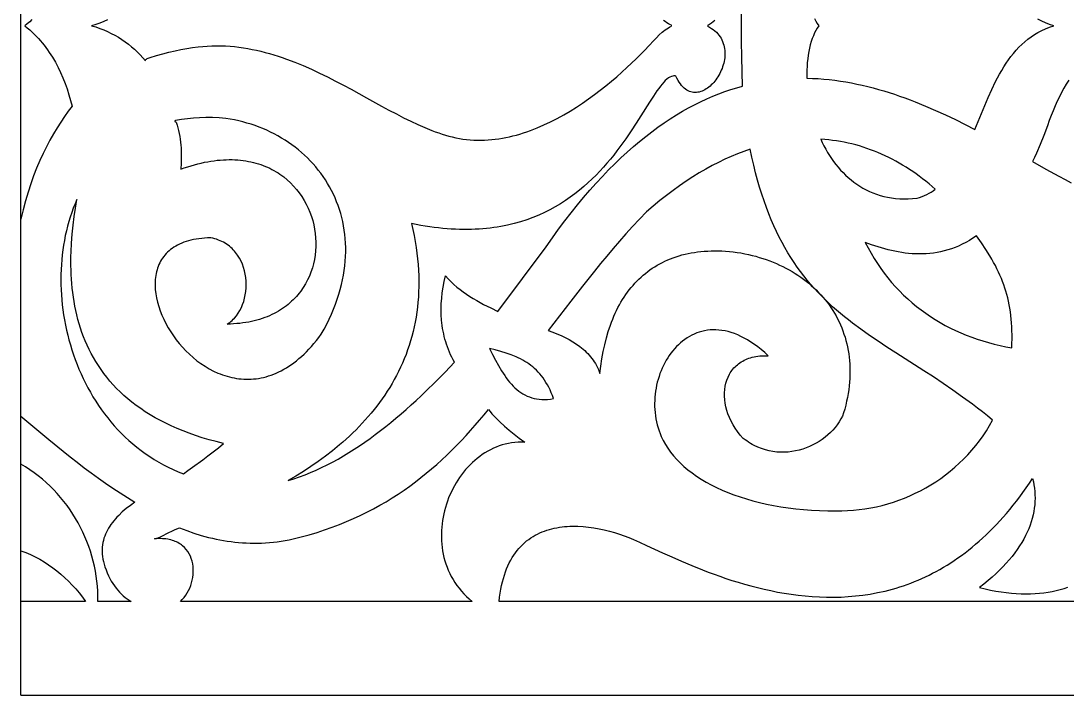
# Model space of a CAD drawing. Extents: x -52 to 65, y -44 to -4.
# Drawn here: x -51.91 to -20.89, y -44.13 to -24.14 of the extents above; entities that cross this region are included whole.
import ezdxf

# ---------------------------------------------------------------- set-up
doc = ezdxf.new("R2010")
doc.units = 0
doc.header["$MEASUREMENT"] = 0
doc.layers.get('0').update_dxf_attribs({"linetype": 'CONTINUOUS'})
doc.layers.add('LAYER_1', color=18, linetype='CONTINUOUS')

msp = doc.modelspace()

# ---------------------------------------------------------------- linework, layer by layer
msp.add_line((-51.907, -44.134), (-51.907, -4.148))
at = {"layer": 'LAYER_1'}
for points in [[(-51.58, -24.101), (-51.647, -24.163), (-51.717, -24.224), (-51.789, -24.284), (-51.717, -24.345), (-51.647, -24.406), (-51.58, -24.468), (-51.514, -24.531), (-51.451, -24.596), (-51.39, -24.661), (-51.331, -24.727), (-51.274, -24.794), (-51.219, -24.863), (-51.166, -24.932), (-51.115, -25.002), (-51.065, -25.073), (-50.971, -25.218), (-50.884, -25.366), (-50.804, -25.518), (-50.729, -25.674), (-50.66, -25.832), (-50.596, -25.994), (-50.538, -26.159), (-50.483, -26.328), (-50.433, -26.499), (-50.387, -26.673), (-50.502, -26.822), (-50.615, -26.978), (-50.727, -27.141), (-50.836, -27.312), (-50.944, -27.49), (-51.05, -27.676), (-51.152, -27.87), (-51.252, -28.072), (-51.348, -28.283), (-51.441, -28.503), (-51.53, -28.731), (-51.615, -28.969), (-51.695, -29.216), (-51.771, -29.473), (-51.841, -29.74), (-51.907, -30.017), (-51.907, -18.552)], [(-31.331, -24.133), (-31.38, -24.172), (-31.432, -24.209), (-31.488, -24.244), (-31.549, -24.276), (-31.532, -24.284), (-31.549, -24.293), (-31.549, -24.293), (-31.488, -24.326), (-31.432, -24.361), (-31.38, -24.398), (-31.331, -24.437), (-31.287, -24.478), (-31.247, -24.52), (-31.21, -24.565), (-31.177, -24.61), (-31.148, -24.657), (-31.122, -24.706), (-31.1, -24.755), (-31.081, -24.806), (-31.065, -24.857), (-31.053, -24.909), (-31.044, -24.962), (-31.037, -25.016), (-31.034, -25.069), (-31.033, -25.124), (-31.035, -25.178), (-31.04, -25.232), (-31.047, -25.286), (-31.057, -25.34), (-31.069, -25.394), (-31.083, -25.447), (-31.1, -25.499), (-31.119, -25.551), (-31.139, -25.602), (-31.162, -25.652), (-31.186, -25.701), (-31.212, -25.749), (-31.24, -25.795), (-31.27, -25.84), (-31.3, -25.883), (-31.332, -25.925), (-31.366, -25.965), (-31.401, -26.003), (-31.436, -26.039), (-31.473, -26.073), (-31.511, -26.104), (-31.549, -26.133), (-31.588, -26.159), (-31.628, -26.183), (-31.669, -26.204), (-31.71, -26.222), (-31.751, -26.237), (-31.792, -26.249), (-31.834, -26.257), (-31.876, -26.262), (-31.918, -26.263), (-31.96, -26.261), (-32.001, -26.255), (-32.043, -26.245), (-32.084, -26.232), (-32.124, -26.213), (-32.164, -26.191), (-32.204, -26.164), (-32.243, -26.133), (-32.281, -26.097), (-32.318, -26.056), (-32.354, -26.011), (-32.389, -25.96), (-32.423, -25.904), (-32.455, -25.843), (-32.486, -25.777), (-32.508, -25.773), (-32.53, -25.772), (-32.552, -25.772), (-32.574, -25.775), (-32.618, -25.786), (-32.663, -25.806), (-32.708, -25.833), (-32.754, -25.868), (-32.8, -25.909), (-32.848, -25.957), (-32.896, -26.012), (-32.945, -26.073), (-32.996, -26.14), (-33.047, -26.212), (-33.155, -26.372), (-33.27, -26.55), (-33.522, -26.954), (-33.661, -27.173), (-33.811, -27.402), (-33.971, -27.638), (-34.056, -27.757), (-34.144, -27.877), (-34.235, -27.998), (-34.33, -28.118), (-34.427, -28.239), (-34.529, -28.359), (-34.634, -28.478), (-34.743, -28.596), (-34.855, -28.713), (-34.972, -28.828), (-35.093, -28.941), (-35.218, -29.052), (-35.348, -29.16), (-35.481, -29.266), (-35.62, -29.368), (-35.763, -29.467), (-35.911, -29.562), (-36.064, -29.653), (-36.222, -29.739), (-36.385, -29.821), (-36.553, -29.898), (-36.727, -29.969), (-36.906, -30.035), (-37.091, -30.095), (-37.281, -30.149), (-37.477, -30.197), (-37.679, -30.237), (-37.783, -30.255), (-37.888, -30.271), (-37.994, -30.285), (-38.102, -30.297), (-38.212, -30.307), (-38.323, -30.315), (-38.435, -30.321), (-38.55, -30.326), (-38.666, -30.328), (-38.783, -30.328), (-38.902, -30.326), (-39.023, -30.321), (-39.146, -30.315), (-39.27, -30.306), (-39.396, -30.295), (-39.524, -30.281), (-39.653, -30.265), (-39.784, -30.247), (-39.917, -30.226), (-40.052, -30.203), (-40.188, -30.178), (-40.327, -30.149), (-40.286, -30.33), (-40.249, -30.508), (-40.217, -30.685), (-40.189, -30.859), (-40.166, -31.031), (-40.146, -31.2), (-40.131, -31.368), (-40.12, -31.533), (-40.112, -31.697), (-40.109, -31.858), (-40.11, -32.017), (-40.114, -32.174), (-40.122, -32.329), (-40.134, -32.482), (-40.15, -32.633), (-40.169, -32.781), (-40.191, -32.928), (-40.217, -33.073), (-40.246, -33.215), (-40.279, -33.356), (-40.315, -33.495), (-40.353, -33.632), (-40.395, -33.767), (-40.44, -33.899), (-40.488, -34.03), (-40.539, -34.159), (-40.593, -34.287), (-40.65, -34.412), (-40.709, -34.535), (-40.771, -34.657), (-40.835, -34.777), (-40.902, -34.894), (-40.971, -35.01), (-41.043, -35.125), (-41.117, -35.237), (-41.193, -35.348), (-41.272, -35.457), (-41.352, -35.564), (-41.435, -35.669), (-41.52, -35.773), (-41.606, -35.875), (-41.695, -35.975), (-41.785, -36.073), (-41.877, -36.17), (-41.97, -36.265), (-42.065, -36.359), (-42.162, -36.451), (-42.26, -36.541), (-42.36, -36.63), (-42.461, -36.717), (-42.667, -36.886), (-42.877, -37.049), (-43.091, -37.206), (-43.309, -37.357), (-43.53, -37.501), (-43.753, -37.64), (-43.978, -37.773), (-43.812, -37.721), (-43.647, -37.664), (-43.482, -37.602), (-43.318, -37.535), (-43.154, -37.463), (-42.991, -37.387), (-42.828, -37.307), (-42.666, -37.222), (-42.505, -37.133), (-42.345, -37.04), (-42.185, -36.943), (-42.026, -36.842), (-41.868, -36.738), (-41.711, -36.631), (-41.555, -36.52), (-41.399, -36.406), (-41.244, -36.289), (-41.091, -36.169), (-40.938, -36.046), (-40.786, -35.921), (-40.636, -35.793), (-40.486, -35.663), (-40.338, -35.531), (-40.19, -35.397), (-40.044, -35.261), (-39.898, -35.123), (-39.612, -34.842), (-39.33, -34.556), (-39.053, -34.265), (-39.093, -34.19), (-39.13, -34.115), (-39.166, -34.039), (-39.199, -33.963), (-39.23, -33.886), (-39.259, -33.809), (-39.286, -33.731), (-39.31, -33.653), (-39.333, -33.575), (-39.353, -33.496), (-39.371, -33.417), (-39.388, -33.338), (-39.402, -33.258), (-39.414, -33.178), (-39.433, -33.017), (-39.443, -32.856), (-39.447, -32.693), (-39.442, -32.529), (-39.431, -32.365), (-39.412, -32.2), (-39.387, -32.034), (-39.355, -31.868), (-39.316, -31.702), (-39.236, -31.791), (-39.153, -31.875), (-39.066, -31.956), (-38.977, -32.033), (-38.884, -32.107), (-38.79, -32.177), (-38.693, -32.245), (-38.594, -32.309), (-38.494, -32.372), (-38.392, -32.432), (-38.186, -32.546), (-37.978, -32.653), (-37.77, -32.756), (-37.036, -31.78), (-36.335, -30.836), (-36.149, -30.571), (-35.963, -30.315), (-35.777, -30.067), (-35.592, -29.828), (-35.407, -29.597), (-35.221, -29.374), (-35.036, -29.159), (-34.852, -28.952), (-34.667, -28.752), (-34.483, -28.561), (-34.299, -28.377), (-34.115, -28.2), (-33.931, -28.031), (-33.748, -27.869), (-33.565, -27.714), (-33.382, -27.567), (-33.199, -27.426), (-33.017, -27.292), (-32.835, -27.165), (-32.654, -27.044), (-32.473, -26.93), (-32.292, -26.822), (-32.112, -26.72), (-31.932, -26.625), (-31.752, -26.536), (-31.573, -26.452), (-31.394, -26.375), (-31.216, -26.303), (-31.038, -26.237), (-30.861, -26.176), (-30.684, -26.121), (-30.508, -26.071), (-30.522, -25.652), (-30.533, -25.21), (-30.54, -24.751), (-30.543, -24.285), (-30.54, -23.819)], [(-49.336, -24.113), (-49.45, -24.162), (-49.567, -24.207), (-49.687, -24.248), (-49.81, -24.284), (-49.687, -24.321), (-49.567, -24.362), (-49.45, -24.407), (-49.336, -24.456), (-49.226, -24.509), (-49.118, -24.566), (-49.014, -24.627), (-48.913, -24.691), (-48.815, -24.759), (-48.72, -24.83), (-48.628, -24.905), (-48.54, -24.983), (-48.454, -25.064), (-48.372, -25.148), (-48.293, -25.235), (-48.216, -25.325), (-48.22, -25.318), (-48.221, -25.311), (-48.22, -25.304), (-48.217, -25.297), (-48.205, -25.284), (-48.186, -25.272), (-48.163, -25.26), (-48.135, -25.248), (-48.072, -25.226), (-47.885, -25.166), (-47.7, -25.113), (-47.518, -25.066), (-47.338, -25.025), (-47.161, -24.989), (-46.988, -24.959), (-46.818, -24.933), (-46.653, -24.912), (-46.516, -24.897), (-46.38, -24.887), (-46.244, -24.88), (-46.109, -24.878), (-45.974, -24.879), (-45.84, -24.884), (-45.707, -24.893), (-45.574, -24.904), (-45.442, -24.919), (-45.311, -24.938), (-45.18, -24.959), (-45.05, -24.984), (-44.921, -25.011), (-44.792, -25.041), (-44.664, -25.073), (-44.536, -25.108), (-44.409, -25.146), (-44.283, -25.186), (-44.157, -25.228), (-44.032, -25.272), (-43.784, -25.366), (-43.538, -25.467), (-43.294, -25.574), (-43.054, -25.686), (-42.815, -25.803), (-42.579, -25.923), (-42.345, -26.045), (-42.114, -26.169), (-41.658, -26.419), (-41.212, -26.665), (-40.993, -26.784), (-40.775, -26.899), (-40.56, -27.01), (-40.348, -27.115), (-40.137, -27.214), (-39.929, -27.306), (-39.723, -27.39), (-39.621, -27.428), (-39.519, -27.464), (-39.418, -27.498), (-39.318, -27.529), (-39.218, -27.557), (-39.118, -27.583), (-39.012, -27.607), (-38.905, -27.627), (-38.799, -27.644), (-38.692, -27.658), (-38.585, -27.668), (-38.479, -27.675), (-38.372, -27.678), (-38.266, -27.679), (-38.16, -27.676), (-38.054, -27.67), (-37.948, -27.661), (-37.842, -27.65), (-37.737, -27.635), (-37.631, -27.618), (-37.527, -27.599), (-37.422, -27.576), (-37.318, -27.551), (-37.214, -27.524), (-37.11, -27.495), (-37.007, -27.463), (-36.904, -27.428), (-36.802, -27.392), (-36.701, -27.354), (-36.599, -27.313), (-36.399, -27.227), (-36.201, -27.133), (-36.005, -27.033), (-35.812, -26.926), (-35.623, -26.815), (-35.436, -26.698), (-35.253, -26.577), (-35.074, -26.453), (-34.899, -26.325), (-34.727, -26.195), (-34.561, -26.063), (-34.398, -25.929), (-34.24, -25.795), (-34.088, -25.66), (-33.94, -25.526), (-33.798, -25.393), (-33.662, -25.261), (-33.531, -25.132), (-33.406, -25.005), (-33.287, -24.881), (-33.142, -24.723), (-33.063, -24.64), (-32.98, -24.557), (-32.894, -24.478), (-32.849, -24.442), (-32.804, -24.407), (-32.757, -24.375), (-32.71, -24.346), (-32.662, -24.321), (-32.613, -24.299), (-32.613, -24.295), (-32.631, -24.284), (-32.613, -24.276), (-32.613, -24.27), (-32.662, -24.249), (-32.71, -24.223), (-32.757, -24.194), (-32.804, -24.162), (-32.849, -24.127)], [(-28.374, -24.071), (-28.335, -24.147), (-28.294, -24.218), (-28.249, -24.284), (-28.294, -24.351), (-28.335, -24.422), (-28.374, -24.499), (-28.41, -24.58), (-28.443, -24.666), (-28.473, -24.756), (-28.5, -24.85), (-28.524, -24.948), (-28.545, -25.049), (-28.563, -25.154), (-28.578, -25.262), (-28.589, -25.373), (-28.598, -25.486), (-28.603, -25.602), (-28.604, -25.719), (-28.603, -25.839), (-28.435, -25.844), (-28.268, -25.853), (-28.102, -25.865), (-27.937, -25.882), (-27.772, -25.901), (-27.608, -25.924), (-27.444, -25.95), (-27.282, -25.98), (-27.12, -26.012), (-26.959, -26.048), (-26.798, -26.086), (-26.639, -26.127), (-26.48, -26.17), (-26.322, -26.217), (-26.164, -26.265), (-26.008, -26.316), (-25.852, -26.369), (-25.697, -26.424), (-25.544, -26.482), (-25.39, -26.541), (-25.087, -26.664), (-24.787, -26.794), (-24.491, -26.929), (-24.199, -27.069), (-23.91, -27.213), (-23.626, -27.36), (-23.428, -26.884), (-23.328, -26.645), (-23.226, -26.407), (-23.119, -26.172), (-23.007, -25.941), (-22.949, -25.829), (-22.889, -25.718), (-22.826, -25.609), (-22.762, -25.502), (-22.695, -25.398), (-22.625, -25.297), (-22.553, -25.198), (-22.477, -25.103), (-22.399, -25.011), (-22.318, -24.923), (-22.233, -24.838), (-22.144, -24.758), (-22.051, -24.681), (-21.955, -24.61), (-21.854, -24.542), (-21.75, -24.48), (-21.64, -24.423), (-21.526, -24.371), (-21.407, -24.325), (-21.284, -24.284), (-21.407, -24.244), (-21.526, -24.198), (-21.64, -24.146), (-21.75, -24.089)], [(-20.839, -25.899), (-20.91, -26.016), (-20.98, -26.137), (-21.048, -26.262), (-21.114, -26.391), (-21.178, -26.524), (-21.24, -26.662), (-21.301, -26.803), (-21.36, -26.948), (-21.417, -27.097), (-21.472, -27.25), (-21.578, -27.536), (-21.686, -27.808), (-21.796, -28.067), (-21.852, -28.191), (-21.909, -28.312), (-21.515, -28.535), (-21.132, -28.746), (-20.946, -28.846), (-20.762, -28.942)], [(-0.611, -41.357), (-37.727, -41.357), (-37.713, -41.233), (-37.697, -41.113), (-37.677, -40.997), (-37.655, -40.885), (-37.63, -40.778), (-37.602, -40.674), (-37.572, -40.574), (-37.539, -40.479), (-37.504, -40.387), (-37.466, -40.299), (-37.426, -40.215), (-37.384, -40.134), (-37.339, -40.057), (-37.292, -39.984), (-37.244, -39.914), (-37.193, -39.847), (-37.14, -39.784), (-37.086, -39.724), (-37.029, -39.668), (-36.971, -39.614), (-36.912, -39.564), (-36.85, -39.517), (-36.787, -39.473), (-36.723, -39.432), (-36.658, -39.394), (-36.591, -39.358), (-36.522, -39.325), (-36.453, -39.296), (-36.382, -39.268), (-36.311, -39.244), (-36.238, -39.221), (-36.165, -39.202), (-36.091, -39.185), (-36.016, -39.17), (-35.94, -39.157), (-35.863, -39.147), (-35.786, -39.138), (-35.709, -39.132), (-35.631, -39.128), (-35.553, -39.126), (-35.396, -39.128), (-35.238, -39.137), (-35.08, -39.153), (-34.922, -39.175), (-34.765, -39.202), (-34.61, -39.236), (-34.457, -39.274), (-34.307, -39.316), (-34.16, -39.362), (-34.016, -39.412), (-33.877, -39.464), (-33.743, -39.52), (-33.561, -39.6), (-33.356, -39.694), (-32.879, -39.914), (-32.61, -40.036), (-32.322, -40.163), (-32.016, -40.292), (-31.694, -40.421), (-31.527, -40.486), (-31.356, -40.549), (-31.182, -40.611), (-31.004, -40.672), (-30.823, -40.731), (-30.638, -40.789), (-30.451, -40.844), (-30.261, -40.897), (-30.068, -40.946), (-29.872, -40.993), (-29.674, -41.037), (-29.474, -41.077), (-29.271, -41.113), (-29.067, -41.145), (-28.86, -41.172), (-28.652, -41.194), (-28.442, -41.212), (-28.231, -41.224), (-28.018, -41.231), (-27.804, -41.231), (-27.59, -41.226), (-27.374, -41.214), (-27.157, -41.195), (-26.94, -41.17), (-26.722, -41.137), (-26.504, -41.096), (-26.286, -41.048), (-26.177, -41.02), (-26.068, -40.991), (-25.959, -40.96), (-25.85, -40.926), (-25.741, -40.89), (-25.632, -40.852), (-25.523, -40.812), (-25.414, -40.77), (-25.306, -40.725), (-25.197, -40.677), (-25.089, -40.628), (-24.981, -40.576), (-24.873, -40.521), (-24.765, -40.464), (-24.658, -40.405), (-24.55, -40.343), (-24.444, -40.278), (-24.337, -40.211), (-24.231, -40.141), (-24.124, -40.068), (-24.019, -39.992), (-23.913, -39.914), (-23.809, -39.833), (-23.704, -39.749), (-23.6, -39.662), (-23.496, -39.572), (-23.393, -39.48), (-23.29, -39.384), (-23.188, -39.285), (-23.086, -39.183), (-22.984, -39.078), (-22.884, -38.97), (-22.783, -38.859), (-22.684, -38.745), (-22.585, -38.627), (-22.486, -38.506), (-22.388, -38.382), (-22.291, -38.254), (-22.195, -38.123), (-22.099, -37.989), (-22.004, -37.851), (-21.909, -37.709), (-21.887, -37.805), (-21.869, -37.901), (-21.855, -37.998), (-21.845, -38.096), (-21.839, -38.194), (-21.837, -38.292), (-21.84, -38.391), (-21.847, -38.491), (-21.859, -38.591), (-21.875, -38.691), (-21.895, -38.792), (-21.92, -38.893), (-21.95, -38.995), (-21.985, -39.097), (-22.024, -39.199), (-22.068, -39.301), (-22.117, -39.403), (-22.171, -39.506), (-22.23, -39.609), (-22.294, -39.711), (-22.363, -39.814), (-22.438, -39.917), (-22.518, -40.02), (-22.603, -40.123), (-22.693, -40.226), (-22.789, -40.329), (-22.89, -40.432), (-22.997, -40.535), (-23.109, -40.637), (-23.227, -40.739), (-23.351, -40.841), (-23.481, -40.943), (-23.317, -40.983), (-23.156, -41.018), (-22.998, -41.048), (-22.842, -41.073), (-22.69, -41.094), (-22.54, -41.11), (-22.393, -41.122), (-22.249, -41.129), (-22.109, -41.132), (-21.971, -41.13), (-21.836, -41.125), (-21.704, -41.115), (-21.575, -41.101), (-21.449, -41.083), (-21.327, -41.061), (-21.208, -41.035), (-21.091, -41.005), (-20.978, -40.972), (-20.869, -40.935)], [(-51.907, -44.134), (64.546, -44.134)]]:
    msp.add_lwpolyline(points, dxfattribs=at)
for points in [[(-47.305, -27.144), (-47.278, -27.228), (-47.253, -27.311), (-47.231, -27.395), (-47.212, -27.48), (-47.196, -27.565), (-47.183, -27.65), (-47.172, -27.736), (-47.164, -27.822), (-47.158, -27.909), (-47.154, -27.997), (-47.152, -28.174), (-47.158, -28.355), (-47.17, -28.54), (-47.065, -28.502), (-46.961, -28.467), (-46.859, -28.435), (-46.757, -28.406), (-46.658, -28.379), (-46.559, -28.355), (-46.462, -28.334), (-46.366, -28.315), (-46.271, -28.299), (-46.177, -28.286), (-46.085, -28.274), (-45.995, -28.266), (-45.905, -28.259), (-45.817, -28.256), (-45.73, -28.254), (-45.645, -28.255), (-45.561, -28.258), (-45.478, -28.263), (-45.397, -28.27), (-45.317, -28.28), (-45.238, -28.291), (-45.161, -28.305), (-45.085, -28.32), (-45.011, -28.338), (-44.938, -28.357), (-44.866, -28.379), (-44.796, -28.402), (-44.727, -28.427), (-44.659, -28.454), (-44.593, -28.482), (-44.528, -28.512), (-44.465, -28.544), (-44.403, -28.578), (-44.343, -28.613), (-44.284, -28.649), (-44.227, -28.687), (-44.116, -28.767), (-44.011, -28.853), (-43.913, -28.944), (-43.82, -29.039), (-43.733, -29.14), (-43.652, -29.244), (-43.577, -29.352), (-43.508, -29.464), (-43.445, -29.578), (-43.389, -29.696), (-43.338, -29.816), (-43.294, -29.939), (-43.256, -30.063), (-43.225, -30.189), (-43.199, -30.316), (-43.181, -30.444), (-43.168, -30.573), (-43.162, -30.702), (-43.163, -30.831), (-43.17, -30.96), (-43.184, -31.088), (-43.205, -31.215), (-43.232, -31.341), (-43.266, -31.465), (-43.306, -31.587), (-43.354, -31.707), (-43.408, -31.824), (-43.469, -31.939), (-43.537, -32.05), (-43.612, -32.157), (-43.652, -32.21), (-43.694, -32.261), (-43.738, -32.311), (-43.783, -32.36), (-43.83, -32.409), (-43.879, -32.455), (-43.93, -32.501), (-43.982, -32.546), (-44.037, -32.589), (-44.093, -32.63), (-44.151, -32.671), (-44.21, -32.71), (-44.272, -32.748), (-44.335, -32.784), (-44.4, -32.818), (-44.467, -32.851), (-44.536, -32.883), (-44.607, -32.912), (-44.679, -32.94), (-44.753, -32.967), (-44.83, -32.991), (-44.908, -33.014), (-44.987, -33.035), (-45.069, -33.054), (-45.153, -33.071), (-45.238, -33.086), (-45.326, -33.099), (-45.415, -33.11), (-45.506, -33.118), (-45.599, -33.125), (-45.694, -33.13), (-45.791, -33.132), (-45.752, -33.107), (-45.715, -33.08), (-45.678, -33.052), (-45.644, -33.021), (-45.61, -32.989), (-45.578, -32.956), (-45.518, -32.885), (-45.463, -32.808), (-45.414, -32.726), (-45.37, -32.64), (-45.332, -32.551), (-45.3, -32.457), (-45.274, -32.361), (-45.253, -32.263), (-45.238, -32.163), (-45.229, -32.061), (-45.227, -31.959), (-45.23, -31.856), (-45.239, -31.754), (-45.255, -31.652), (-45.277, -31.552), (-45.305, -31.454), (-45.34, -31.357), (-45.381, -31.264), (-45.428, -31.174), (-45.483, -31.088), (-45.512, -31.047), (-45.543, -31.007), (-45.576, -30.967), (-45.611, -30.93), (-45.647, -30.893), (-45.685, -30.858), (-45.725, -30.825), (-45.766, -30.793), (-45.81, -30.763), (-45.855, -30.734), (-45.901, -30.707), (-45.95, -30.682), (-46, -30.659), (-46.052, -30.638), (-46.105, -30.618), (-46.161, -30.601), (-46.218, -30.586), (-46.277, -30.573), (-46.37, -30.576), (-46.46, -30.581), (-46.547, -30.589), (-46.631, -30.599), (-46.713, -30.612), (-46.791, -30.626), (-46.866, -30.643), (-46.939, -30.662), (-47.009, -30.683), (-47.076, -30.707), (-47.14, -30.732), (-47.201, -30.759), (-47.26, -30.788), (-47.316, -30.819), (-47.37, -30.852), (-47.421, -30.887), (-47.469, -30.923), (-47.514, -30.961), (-47.558, -31), (-47.598, -31.041), (-47.636, -31.084), (-47.672, -31.128), (-47.705, -31.173), (-47.736, -31.22), (-47.764, -31.268), (-47.79, -31.317), (-47.814, -31.368), (-47.835, -31.419), (-47.854, -31.472), (-47.871, -31.526), (-47.886, -31.58), (-47.898, -31.636), (-47.909, -31.693), (-47.917, -31.75), (-47.923, -31.808), (-47.927, -31.867), (-47.929, -31.926), (-47.928, -31.986), (-47.922, -32.108), (-47.908, -32.232), (-47.886, -32.357), (-47.857, -32.483), (-47.821, -32.61), (-47.778, -32.737), (-47.728, -32.863), (-47.672, -32.99), (-47.609, -33.115), (-47.541, -33.238), (-47.466, -33.36), (-47.386, -33.479), (-47.3, -33.596), (-47.21, -33.71), (-47.114, -33.82), (-47.013, -33.926), (-46.908, -34.028), (-46.799, -34.125), (-46.686, -34.217), (-46.568, -34.303), (-46.447, -34.383), (-46.323, -34.457), (-46.195, -34.524), (-46.064, -34.584), (-45.997, -34.611), (-45.93, -34.636), (-45.863, -34.659), (-45.794, -34.68), (-45.725, -34.699), (-45.656, -34.716), (-45.585, -34.73), (-45.515, -34.742), (-45.444, -34.752), (-45.372, -34.76), (-45.3, -34.765), (-45.228, -34.767), (-45.155, -34.767), (-45.082, -34.765), (-45.008, -34.76), (-44.935, -34.752), (-44.86, -34.741), (-44.786, -34.728), (-44.712, -34.712), (-44.637, -34.692), (-44.562, -34.67), (-44.487, -34.645), (-44.412, -34.617), (-44.337, -34.586), (-44.262, -34.551), (-44.187, -34.514), (-44.111, -34.473), (-44.036, -34.429), (-43.961, -34.381), (-43.886, -34.33), (-43.811, -34.276), (-43.736, -34.218), (-43.662, -34.156), (-43.587, -34.091), (-43.513, -34.022), (-43.439, -33.95), (-43.365, -33.874), (-43.292, -33.793), (-43.219, -33.709), (-43.146, -33.622), (-43.074, -33.53), (-43.002, -33.434), (-42.918, -33.283), (-42.84, -33.133), (-42.767, -32.983), (-42.7, -32.834), (-42.637, -32.687), (-42.58, -32.54), (-42.529, -32.394), (-42.482, -32.248), (-42.44, -32.104), (-42.403, -31.961), (-42.371, -31.819), (-42.343, -31.679), (-42.321, -31.539), (-42.303, -31.401), (-42.29, -31.263), (-42.281, -31.128), (-42.276, -30.993), (-42.276, -30.86), (-42.281, -30.729), (-42.289, -30.598), (-42.302, -30.47), (-42.319, -30.343), (-42.339, -30.218), (-42.364, -30.094), (-42.393, -29.972), (-42.425, -29.852), (-42.462, -29.734), (-42.502, -29.617), (-42.545, -29.502), (-42.592, -29.39), (-42.643, -29.279), (-42.697, -29.17), (-42.755, -29.064), (-42.815, -28.959), (-42.879, -28.857), (-42.946, -28.757), (-43.017, -28.659), (-43.09, -28.564), (-43.166, -28.471), (-43.245, -28.38), (-43.327, -28.292), (-43.411, -28.206), (-43.499, -28.122), (-43.589, -28.042), (-43.681, -27.963), (-43.776, -27.888), (-43.873, -27.815), (-43.973, -27.745), (-44.075, -27.678), (-44.179, -27.613), (-44.285, -27.552), (-44.394, -27.493), (-44.504, -27.438), (-44.616, -27.385), (-44.73, -27.335), (-44.846, -27.289), (-44.964, -27.246), (-45.083, -27.205), (-45.204, -27.169), (-45.327, -27.135), (-45.45, -27.105), (-45.576, -27.078), (-45.702, -27.054), (-45.83, -27.034), (-46.031, -27.018), (-46.228, -27.009), (-46.421, -27.007), (-46.609, -27.012), (-46.793, -27.023), (-46.972, -27.041), (-47.147, -27.066), (-47.319, -27.096), (-47.336, -27.1), (-47.342, -27.103), (-47.345, -27.108), (-47.344, -27.113), (-47.337, -27.121)], [(-28.192, -27.651), (-28.145, -27.75), (-28.096, -27.848), (-28.044, -27.945), (-27.989, -28.039), (-27.931, -28.132), (-27.871, -28.223), (-27.809, -28.311), (-27.743, -28.397), (-27.675, -28.481), (-27.604, -28.562), (-27.531, -28.64), (-27.455, -28.716), (-27.376, -28.788), (-27.294, -28.858), (-27.209, -28.924), (-27.122, -28.986), (-27.032, -29.045), (-26.939, -29.1), (-26.843, -29.151), (-26.744, -29.198), (-26.643, -29.241), (-26.538, -29.28), (-26.431, -29.314), (-26.321, -29.344), (-26.208, -29.369), (-26.092, -29.389), (-25.973, -29.404), (-25.851, -29.413), (-25.726, -29.418), (-25.598, -29.417), (-25.467, -29.41), (-25.333, -29.398), (-25.259, -29.374), (-25.186, -29.348), (-25.116, -29.319), (-25.047, -29.287), (-24.981, -29.253), (-24.917, -29.216), (-24.855, -29.177), (-24.794, -29.135), (-24.887, -29.054), (-24.981, -28.975), (-25.076, -28.897), (-25.171, -28.822), (-25.268, -28.749), (-25.365, -28.679), (-25.464, -28.61), (-25.563, -28.543), (-25.663, -28.479), (-25.764, -28.417), (-25.866, -28.357), (-25.968, -28.299), (-26.072, -28.243), (-26.176, -28.19), (-26.282, -28.139), (-26.388, -28.091), (-26.495, -28.045), (-26.602, -28.001), (-26.711, -27.96), (-26.82, -27.921), (-26.93, -27.884), (-27.041, -27.85), (-27.153, -27.819), (-27.266, -27.79), (-27.379, -27.763), (-27.493, -27.739), (-27.607, -27.718), (-27.723, -27.699), (-27.839, -27.683), (-27.956, -27.67), (-28.074, -27.659)], [(-36.269, -33.325), (-36.14, -33.37), (-36.013, -33.419), (-35.889, -33.472), (-35.769, -33.528), (-35.653, -33.589), (-35.541, -33.653), (-35.433, -33.723), (-35.33, -33.797), (-35.233, -33.877), (-35.187, -33.918), (-35.142, -33.961), (-35.098, -34.006), (-35.057, -34.052), (-35.016, -34.1), (-34.978, -34.149), (-34.941, -34.199), (-34.906, -34.252), (-34.873, -34.305), (-34.842, -34.361), (-34.813, -34.418), (-34.785, -34.477), (-34.76, -34.538), (-34.737, -34.6), (-34.711, -34.377), (-34.679, -34.16), (-34.641, -33.948), (-34.597, -33.743), (-34.547, -33.544), (-34.491, -33.351), (-34.428, -33.164), (-34.394, -33.073), (-34.359, -32.984), (-34.322, -32.896), (-34.284, -32.81), (-34.244, -32.726), (-34.203, -32.644), (-34.159, -32.563), (-34.115, -32.484), (-34.069, -32.407), (-34.021, -32.332), (-33.971, -32.258), (-33.92, -32.187), (-33.868, -32.117), (-33.814, -32.049), (-33.758, -31.983), (-33.701, -31.919), (-33.642, -31.856), (-33.581, -31.796), (-33.519, -31.738), (-33.456, -31.681), (-33.39, -31.627), (-33.323, -31.574), (-33.255, -31.524), (-33.185, -31.476), (-33.113, -31.429), (-33.039, -31.385), (-32.964, -31.343), (-32.888, -31.303), (-32.81, -31.265), (-32.73, -31.229), (-32.648, -31.195), (-32.565, -31.164), (-32.48, -31.134), (-32.394, -31.107), (-32.306, -31.082), (-32.216, -31.06), (-32.125, -31.039), (-32.032, -31.021), (-31.938, -31.005), (-31.841, -30.992), (-31.743, -30.98), (-31.644, -30.972), (-31.543, -30.965), (-31.44, -30.961), (-31.335, -30.959), (-31.229, -30.96), (-31.121, -30.963), (-31.012, -30.968), (-30.901, -30.976), (-30.788, -30.987), (-30.673, -31.004), (-30.559, -31.023), (-30.447, -31.044), (-30.337, -31.068), (-30.227, -31.094), (-30.12, -31.122), (-30.013, -31.153), (-29.909, -31.186), (-29.806, -31.22), (-29.704, -31.257), (-29.604, -31.296), (-29.506, -31.338), (-29.41, -31.381), (-29.315, -31.426), (-29.222, -31.473), (-29.131, -31.523), (-29.042, -31.574), (-28.954, -31.627), (-28.869, -31.682), (-28.785, -31.739), (-28.704, -31.798), (-28.624, -31.859), (-28.547, -31.921), (-28.471, -31.986), (-28.398, -32.052), (-28.326, -32.12), (-28.257, -32.19), (-28.19, -32.261), (-28.126, -32.334), (-28.063, -32.409), (-28.003, -32.485), (-27.945, -32.563), (-27.89, -32.643), (-27.837, -32.724), (-27.786, -32.806), (-27.738, -32.891), (-27.692, -32.976), (-27.649, -33.063), (-27.608, -33.152), (-27.57, -33.242), (-27.535, -33.333), (-27.502, -33.426), (-27.472, -33.52), (-27.444, -33.616), (-27.42, -33.713), (-27.398, -33.811), (-27.379, -33.91), (-27.362, -34.011), (-27.349, -34.112), (-27.338, -34.215), (-27.331, -34.319), (-27.326, -34.425), (-27.324, -34.531), (-27.326, -34.638), (-27.33, -34.747), (-27.338, -34.856), (-27.348, -34.967), (-27.362, -35.079), (-27.379, -35.191), (-27.399, -35.305), (-27.423, -35.419), (-27.449, -35.534), (-27.48, -35.65), (-27.513, -35.767), (-27.551, -35.858), (-27.596, -35.946), (-27.647, -36.031), (-27.703, -36.115), (-27.765, -36.195), (-27.832, -36.273), (-27.904, -36.347), (-27.98, -36.418), (-28.061, -36.486), (-28.145, -36.55), (-28.234, -36.609), (-28.326, -36.665), (-28.421, -36.715), (-28.52, -36.761), (-28.621, -36.803), (-28.724, -36.838), (-28.83, -36.869), (-28.937, -36.894), (-29.046, -36.913), (-29.157, -36.925), (-29.268, -36.932), (-29.381, -36.932), (-29.494, -36.925), (-29.607, -36.911), (-29.72, -36.89), (-29.833, -36.861), (-29.945, -36.825), (-30.057, -36.781), (-30.168, -36.728), (-30.222, -36.699), (-30.277, -36.668), (-30.331, -36.634), (-30.384, -36.598), (-30.437, -36.56), (-30.49, -36.52), (-30.576, -36.422), (-30.656, -36.321), (-30.727, -36.219), (-30.792, -36.115), (-30.849, -36.01), (-30.899, -35.904), (-30.942, -35.797), (-30.977, -35.691), (-31.005, -35.584), (-31.026, -35.479), (-31.04, -35.374), (-31.047, -35.271), (-31.047, -35.17), (-31.04, -35.071), (-31.026, -34.974), (-31.004, -34.881), (-30.976, -34.79), (-30.941, -34.703), (-30.9, -34.62), (-30.876, -34.58), (-30.851, -34.542), (-30.824, -34.504), (-30.795, -34.468), (-30.765, -34.433), (-30.733, -34.399), (-30.7, -34.367), (-30.664, -34.336), (-30.627, -34.306), (-30.589, -34.278), (-30.548, -34.252), (-30.506, -34.227), (-30.463, -34.204), (-30.417, -34.183), (-30.37, -34.163), (-30.322, -34.145), (-30.272, -34.129), (-30.22, -34.115), (-30.166, -34.102), (-30.111, -34.092), (-30.054, -34.083), (-29.996, -34.077), (-29.936, -34.073), (-29.874, -34.071), (-29.811, -34.071), (-29.746, -34.074), (-29.851, -33.978), (-29.954, -33.889), (-30.057, -33.808), (-30.159, -33.732), (-30.26, -33.664), (-30.36, -33.602), (-30.459, -33.546), (-30.557, -33.496), (-30.654, -33.452), (-30.75, -33.414), (-30.845, -33.382), (-30.938, -33.355), (-31.03, -33.334), (-31.121, -33.318), (-31.21, -33.308), (-31.298, -33.302), (-31.384, -33.302), (-31.469, -33.306), (-31.552, -33.315), (-31.634, -33.329), (-31.714, -33.347), (-31.792, -33.369), (-31.869, -33.395), (-31.943, -33.426), (-32.016, -33.46), (-32.087, -33.498), (-32.156, -33.54), (-32.223, -33.586), (-32.288, -33.635), (-32.351, -33.687), (-32.412, -33.742), (-32.471, -33.8), (-32.527, -33.861), (-32.581, -33.925), (-32.633, -33.991), (-32.682, -34.06), (-32.729, -34.131), (-32.774, -34.205), (-32.816, -34.28), (-32.856, -34.358), (-32.892, -34.437), (-32.927, -34.518), (-32.958, -34.601), (-32.987, -34.685), (-33.013, -34.77), (-33.037, -34.857), (-33.057, -34.944), (-33.075, -35.033), (-33.089, -35.122), (-33.101, -35.212), (-33.109, -35.302), (-33.114, -35.393), (-33.117, -35.484), (-33.116, -35.575), (-33.111, -35.666), (-33.104, -35.758), (-33.093, -35.848), (-33.079, -35.939), (-33.061, -36.029), (-33.04, -36.118), (-33.015, -36.206), (-32.987, -36.294), (-32.955, -36.381), (-32.92, -36.466), (-32.892, -36.526), (-32.863, -36.585), (-32.798, -36.701), (-32.725, -36.816), (-32.644, -36.928), (-32.556, -37.038), (-32.46, -37.145), (-32.356, -37.25), (-32.246, -37.352), (-32.128, -37.451), (-32.003, -37.547), (-31.872, -37.639), (-31.733, -37.729), (-31.588, -37.815), (-31.437, -37.898), (-31.279, -37.978), (-31.114, -38.053), (-30.944, -38.125), (-30.767, -38.193), (-30.585, -38.257), (-30.397, -38.316), (-30.203, -38.372), (-30.004, -38.423), (-29.8, -38.469), (-29.59, -38.511), (-29.375, -38.548), (-29.155, -38.581), (-28.93, -38.608), (-28.7, -38.63), (-28.466, -38.647), (-28.227, -38.659), (-27.984, -38.665), (-27.736, -38.666), (-27.565, -38.667), (-27.394, -38.661), (-27.222, -38.65), (-27.051, -38.633), (-26.88, -38.61), (-26.709, -38.581), (-26.54, -38.547), (-26.371, -38.507), (-26.204, -38.461), (-26.037, -38.41), (-25.872, -38.353), (-25.709, -38.291), (-25.548, -38.223), (-25.389, -38.15), (-25.232, -38.072), (-25.078, -37.988), (-24.926, -37.899), (-24.777, -37.805), (-24.631, -37.706), (-24.489, -37.602), (-24.349, -37.493), (-24.214, -37.379), (-24.082, -37.26), (-23.954, -37.137), (-23.83, -37.008), (-23.711, -36.875), (-23.596, -36.737), (-23.485, -36.594), (-23.38, -36.447), (-23.28, -36.295), (-23.185, -36.139), (-23.096, -35.979), (-23.245, -35.857), (-23.393, -35.738), (-23.542, -35.622), (-23.689, -35.51), (-23.984, -35.294), (-24.275, -35.087), (-24.565, -34.89), (-24.851, -34.7), (-25.134, -34.516), (-25.414, -34.337), (-25.962, -33.988), (-26.229, -33.815), (-26.492, -33.642), (-26.75, -33.466), (-27.002, -33.287), (-27.249, -33.103), (-27.37, -33.009), (-27.49, -32.914), (-27.608, -32.816), (-27.724, -32.717), (-27.839, -32.615), (-27.952, -32.511), (-28.064, -32.404), (-28.173, -32.295), (-28.281, -32.182), (-28.387, -32.067), (-28.492, -31.948), (-28.594, -31.827), (-28.694, -31.701), (-28.793, -31.572), (-28.889, -31.439), (-28.983, -31.302), (-29.075, -31.16), (-29.165, -31.014), (-29.253, -30.864), (-29.339, -30.709), (-29.422, -30.549), (-29.503, -30.384), (-29.582, -30.214), (-29.659, -30.038), (-29.733, -29.857), (-29.804, -29.67), (-29.873, -29.477), (-29.94, -29.277), (-30.004, -29.072), (-30.065, -28.86), (-30.124, -28.642), (-30.18, -28.417), (-30.234, -28.185), (-30.284, -27.945), (-30.469, -28.01), (-30.656, -28.081), (-30.843, -28.159), (-31.032, -28.244), (-31.221, -28.335), (-31.411, -28.433), (-31.603, -28.538), (-31.795, -28.649), (-31.988, -28.768), (-32.181, -28.894), (-32.376, -29.027), (-32.571, -29.167), (-32.767, -29.314), (-32.963, -29.469), (-33.16, -29.631), (-33.358, -29.801), (-33.565, -30.016), (-33.768, -30.233), (-33.966, -30.452), (-34.16, -30.672), (-34.35, -30.894), (-34.537, -31.116), (-34.72, -31.339), (-34.9, -31.562), (-35.253, -32.008), (-35.597, -32.452)], [(-50.248, -29.439), (-50.302, -29.566), (-50.353, -29.695), (-50.401, -29.826), (-50.445, -29.958), (-50.486, -30.093), (-50.524, -30.229), (-50.558, -30.367), (-50.59, -30.507), (-50.618, -30.648), (-50.642, -30.79), (-50.663, -30.933), (-50.681, -31.078), (-50.696, -31.223), (-50.707, -31.369), (-50.715, -31.517), (-50.72, -31.664), (-50.722, -31.813), (-50.72, -31.962), (-50.715, -32.111), (-50.706, -32.261), (-50.694, -32.411), (-50.679, -32.56), (-50.661, -32.71), (-50.64, -32.86), (-50.615, -33.01), (-50.586, -33.159), (-50.555, -33.307), (-50.52, -33.456), (-50.482, -33.603), (-50.441, -33.75), (-50.396, -33.896), (-50.348, -34.041), (-50.297, -34.185), (-50.243, -34.328), (-50.185, -34.469), (-50.124, -34.61), (-50.06, -34.748), (-49.992, -34.886), (-49.922, -35.021), (-49.847, -35.155), (-49.77, -35.287), (-49.689, -35.417), (-49.606, -35.545), (-49.518, -35.67), (-49.428, -35.794), (-49.334, -35.915), (-49.237, -36.033), (-49.137, -36.149), (-49.034, -36.263), (-48.927, -36.373), (-48.817, -36.481), (-48.704, -36.585), (-48.587, -36.687), (-48.467, -36.785), (-48.344, -36.88), (-48.218, -36.972), (-48.088, -37.06), (-47.956, -37.145), (-47.82, -37.225), (-47.68, -37.302), (-47.538, -37.376), (-47.392, -37.445), (-47.243, -37.51), (-47.091, -37.57), (-46.958, -37.472), (-46.816, -37.37), (-46.516, -37.154), (-46.361, -37.04), (-46.206, -36.922), (-46.053, -36.799), (-45.905, -36.671), (-46.12, -36.617), (-46.328, -36.561), (-46.53, -36.5), (-46.726, -36.437), (-46.916, -36.37), (-47.099, -36.301), (-47.276, -36.228), (-47.448, -36.152), (-47.613, -36.073), (-47.773, -35.992), (-47.927, -35.907), (-48.075, -35.82), (-48.218, -35.731), (-48.355, -35.639), (-48.487, -35.544), (-48.614, -35.447), (-48.736, -35.348), (-48.852, -35.247), (-48.964, -35.143), (-49.07, -35.037), (-49.172, -34.929), (-49.269, -34.82), (-49.361, -34.708), (-49.449, -34.595), (-49.532, -34.48), (-49.611, -34.363), (-49.686, -34.245), (-49.757, -34.125), (-49.823, -34.004), (-49.885, -33.881), (-49.944, -33.757), (-49.998, -33.632), (-50.049, -33.506), (-50.096, -33.379), (-50.14, -33.25), (-50.18, -33.121), (-50.217, -32.991), (-50.25, -32.861), (-50.28, -32.729), (-50.307, -32.597), (-50.331, -32.465), (-50.352, -32.332), (-50.37, -32.198), (-50.386, -32.065), (-50.399, -31.931), (-50.409, -31.797), (-50.416, -31.663), (-50.421, -31.528), (-50.424, -31.394), (-50.425, -31.26), (-50.423, -31.126), (-50.42, -30.993), (-50.407, -30.727), (-50.386, -30.463), (-50.36, -30.202), (-50.327, -29.944), (-50.289, -29.689)], [(-23.573, -30.513), (-23.678, -30.585), (-23.784, -30.651), (-23.891, -30.712), (-23.997, -30.766), (-24.104, -30.816), (-24.21, -30.86), (-24.317, -30.9), (-24.424, -30.934), (-24.53, -30.964), (-24.637, -30.989), (-24.743, -31.01), (-24.85, -31.026), (-24.956, -31.038), (-25.062, -31.047), (-25.167, -31.052), (-25.272, -31.053), (-25.377, -31.05), (-25.481, -31.045), (-25.585, -31.036), (-25.688, -31.024), (-25.791, -31.01), (-25.893, -30.993), (-25.995, -30.973), (-26.095, -30.952), (-26.195, -30.928), (-26.295, -30.902), (-26.49, -30.844), (-26.682, -30.781), (-26.87, -30.714), (-26.787, -30.875), (-26.699, -31.033), (-26.608, -31.187), (-26.513, -31.336), (-26.413, -31.482), (-26.31, -31.623), (-26.202, -31.761), (-26.091, -31.894), (-25.977, -32.023), (-25.859, -32.148), (-25.737, -32.269), (-25.612, -32.386), (-25.484, -32.499), (-25.352, -32.608), (-25.217, -32.712), (-25.079, -32.812), (-24.938, -32.908), (-24.795, -33), (-24.648, -33.087), (-24.499, -33.171), (-24.347, -33.25), (-24.193, -33.324), (-24.036, -33.395), (-23.877, -33.461), (-23.715, -33.523), (-23.551, -33.58), (-23.385, -33.633), (-23.217, -33.682), (-23.047, -33.726), (-22.876, -33.766), (-22.702, -33.802), (-22.527, -33.833), (-22.522, -33.702), (-22.52, -33.575), (-22.52, -33.451), (-22.523, -33.331), (-22.527, -33.213), (-22.534, -33.098), (-22.543, -32.985), (-22.554, -32.875), (-22.568, -32.768), (-22.584, -32.662), (-22.602, -32.558), (-22.623, -32.456), (-22.646, -32.355), (-22.671, -32.256), (-22.699, -32.158), (-22.73, -32.062), (-22.763, -31.966), (-22.798, -31.87), (-22.836, -31.775), (-22.877, -31.681), (-22.92, -31.587), (-22.966, -31.492), (-23.014, -31.398), (-23.065, -31.303), (-23.119, -31.208), (-23.176, -31.112), (-23.297, -30.918), (-23.429, -30.718)], [(-36.112, -35.343), (-36.146, -35.253), (-36.181, -35.167), (-36.218, -35.084), (-36.257, -35.006), (-36.297, -34.931), (-36.338, -34.86), (-36.381, -34.792), (-36.426, -34.728), (-36.473, -34.666), (-36.521, -34.608), (-36.57, -34.553), (-36.621, -34.5), (-36.674, -34.45), (-36.729, -34.403), (-36.785, -34.358), (-36.843, -34.315), (-36.903, -34.275), (-36.964, -34.237), (-37.027, -34.201), (-37.092, -34.166), (-37.159, -34.134), (-37.227, -34.103), (-37.369, -34.045), (-37.519, -33.993), (-37.675, -33.945), (-37.84, -33.9), (-38.011, -33.857), (-37.924, -34.033), (-37.836, -34.202), (-37.747, -34.363), (-37.657, -34.516), (-37.61, -34.588), (-37.563, -34.659), (-37.515, -34.726), (-37.466, -34.791), (-37.416, -34.853), (-37.365, -34.912), (-37.312, -34.968), (-37.258, -35.021), (-37.203, -35.071), (-37.145, -35.117), (-37.087, -35.159), (-37.026, -35.198), (-36.963, -35.234), (-36.898, -35.265), (-36.831, -35.292), (-36.762, -35.316), (-36.69, -35.335), (-36.616, -35.35), (-36.539, -35.36), (-36.459, -35.366), (-36.377, -35.368), (-36.291, -35.364), (-36.203, -35.356)], [(-47.179, -41.357), (-47.122, -41.3), (-47.069, -41.239), (-47.021, -41.174), (-46.978, -41.106), (-46.938, -41.034), (-46.903, -40.959), (-46.873, -40.883), (-46.848, -40.804), (-46.828, -40.724), (-46.813, -40.644), (-46.802, -40.562), (-46.797, -40.481), (-46.797, -40.4), (-46.803, -40.32), (-46.814, -40.241), (-46.831, -40.164), (-46.854, -40.088), (-46.882, -40.016), (-46.916, -39.946), (-46.956, -39.879), (-47.003, -39.817), (-47.055, -39.759), (-47.114, -39.705), (-47.146, -39.68), (-47.179, -39.656), (-47.214, -39.634), (-47.251, -39.613), (-47.289, -39.594), (-47.33, -39.576), (-47.371, -39.56), (-47.415, -39.545), (-47.46, -39.533), (-47.507, -39.522), (-47.555, -39.512), (-47.606, -39.505), (-47.658, -39.5), (-47.712, -39.496), (-47.767, -39.495), (-47.825, -39.495), (-47.884, -39.498), (-47.945, -39.503), (-47.839, -39.466), (-47.75, -39.429), (-47.672, -39.391), (-47.598, -39.352), (-47.52, -39.312), (-47.434, -39.269), (-47.331, -39.224), (-47.205, -39.175), (-46.991, -39.257), (-46.776, -39.332), (-46.559, -39.398), (-46.45, -39.429), (-46.341, -39.457), (-46.231, -39.484), (-46.121, -39.508), (-46.011, -39.53), (-45.9, -39.55), (-45.789, -39.568), (-45.677, -39.584), (-45.566, -39.597), (-45.453, -39.608), (-45.34, -39.617), (-45.227, -39.623), (-45.114, -39.627), (-44.999, -39.629), (-44.885, -39.628), (-44.77, -39.625), (-44.654, -39.619), (-44.539, -39.61), (-44.422, -39.599), (-44.305, -39.585), (-44.188, -39.569), (-44.07, -39.55), (-43.952, -39.528), (-43.833, -39.503), (-43.713, -39.475), (-43.593, -39.445), (-43.357, -39.38), (-43.127, -39.31), (-42.901, -39.236), (-42.681, -39.159), (-42.465, -39.077), (-42.254, -38.991), (-42.047, -38.901), (-41.845, -38.808), (-41.648, -38.711), (-41.455, -38.61), (-41.266, -38.506), (-41.08, -38.398), (-40.899, -38.287), (-40.722, -38.173), (-40.548, -38.056), (-40.378, -37.935), (-40.211, -37.812), (-40.048, -37.686), (-39.888, -37.557), (-39.731, -37.425), (-39.577, -37.291), (-39.426, -37.154), (-39.277, -37.015), (-39.131, -36.873), (-38.988, -36.729), (-38.847, -36.583), (-38.709, -36.434), (-38.572, -36.284), (-38.438, -36.132), (-38.306, -35.978), (-38.175, -35.822), (-38.046, -35.665), (-37.996, -35.727), (-37.942, -35.789), (-37.829, -35.911), (-37.705, -36.033), (-37.573, -36.155), (-37.433, -36.275), (-37.285, -36.395), (-37.13, -36.514), (-36.969, -36.633), (-37.069, -36.631), (-37.167, -36.634), (-37.263, -36.641), (-37.358, -36.653), (-37.452, -36.67), (-37.545, -36.691), (-37.636, -36.716), (-37.725, -36.745), (-37.813, -36.778), (-37.899, -36.815), (-37.983, -36.856), (-38.066, -36.9), (-38.147, -36.949), (-38.226, -37), (-38.303, -37.055), (-38.378, -37.113), (-38.451, -37.174), (-38.521, -37.238), (-38.59, -37.305), (-38.656, -37.374), (-38.72, -37.446), (-38.782, -37.521), (-38.842, -37.598), (-38.898, -37.678), (-38.953, -37.759), (-39.005, -37.842), (-39.054, -37.928), (-39.101, -38.015), (-39.144, -38.104), (-39.185, -38.194), (-39.224, -38.286), (-39.259, -38.379), (-39.291, -38.473), (-39.321, -38.569), (-39.347, -38.665), (-39.37, -38.763), (-39.39, -38.86), (-39.407, -38.959), (-39.421, -39.058), (-39.431, -39.158), (-39.438, -39.257), (-39.441, -39.357), (-39.441, -39.457), (-39.437, -39.557), (-39.43, -39.657), (-39.419, -39.756), (-39.404, -39.855), (-39.385, -39.953), (-39.363, -40.051), (-39.337, -40.148), (-39.306, -40.244), (-39.272, -40.339), (-39.234, -40.433), (-39.191, -40.526), (-39.145, -40.617), (-39.094, -40.707), (-39.039, -40.795), (-38.979, -40.881), (-38.915, -40.966), (-38.847, -41.048), (-38.774, -41.129), (-38.697, -41.207), (-38.615, -41.283), (-38.528, -41.357)], [(-51.907, -37.287), (-51.907, -35.86), (-51.491, -36.212), (-51.076, -36.559), (-50.659, -36.899), (-50.45, -37.065), (-50.24, -37.229), (-50.03, -37.39), (-49.819, -37.547), (-49.607, -37.701), (-49.394, -37.852), (-49.18, -37.998), (-48.965, -38.14), (-48.749, -38.278), (-48.532, -38.411), (-48.661, -38.507), (-48.784, -38.605), (-48.9, -38.704), (-49.008, -38.806), (-49.058, -38.858), (-49.106, -38.911), (-49.152, -38.964), (-49.196, -39.018), (-49.236, -39.074), (-49.275, -39.129), (-49.31, -39.186), (-49.343, -39.244), (-49.373, -39.303), (-49.4, -39.362), (-49.423, -39.423), (-49.444, -39.485), (-49.461, -39.548), (-49.476, -39.613), (-49.486, -39.678), (-49.493, -39.745), (-49.497, -39.813), (-49.497, -39.883), (-49.493, -39.954), (-49.486, -40.026), (-49.474, -40.1), (-49.459, -40.176), (-49.439, -40.253), (-49.416, -40.331), (-49.384, -40.424), (-49.349, -40.513), (-49.311, -40.598), (-49.271, -40.679), (-49.228, -40.756), (-49.183, -40.828), (-49.136, -40.898), (-49.087, -40.963), (-49.036, -41.024), (-48.983, -41.082), (-48.928, -41.137), (-48.872, -41.188), (-48.815, -41.235), (-48.756, -41.279), (-48.697, -41.32), (-48.637, -41.357), (-49.622, -41.357), (-49.622, -41.206), (-49.627, -41.056), (-49.637, -40.905), (-49.653, -40.755), (-49.673, -40.605), (-49.699, -40.455), (-49.729, -40.307), (-49.764, -40.159), (-49.803, -40.013), (-49.848, -39.867), (-49.897, -39.723), (-49.951, -39.581), (-50.009, -39.44), (-50.072, -39.301), (-50.139, -39.164), (-50.211, -39.029), (-50.287, -38.896), (-50.367, -38.766), (-50.451, -38.639), (-50.54, -38.514), (-50.632, -38.392), (-50.729, -38.273), (-50.83, -38.157), (-50.934, -38.045), (-51.043, -37.936), (-51.155, -37.831), (-51.271, -37.73), (-51.391, -37.633), (-51.515, -37.54), (-51.642, -37.451), (-51.773, -37.367)], [(-51.907, -41.357), (-51.907, -39.852), (-51.763, -39.907), (-51.622, -39.968), (-51.484, -40.035), (-51.348, -40.107), (-51.216, -40.185), (-51.087, -40.269), (-50.962, -40.357), (-50.839, -40.451), (-50.72, -40.549), (-50.605, -40.652), (-50.493, -40.759), (-50.385, -40.871), (-50.28, -40.987), (-50.179, -41.106), (-50.082, -41.23), (-49.989, -41.357)]]:
    msp.add_lwpolyline(points, close=True, dxfattribs=at)

doc.saveas('drawing.dxf')
